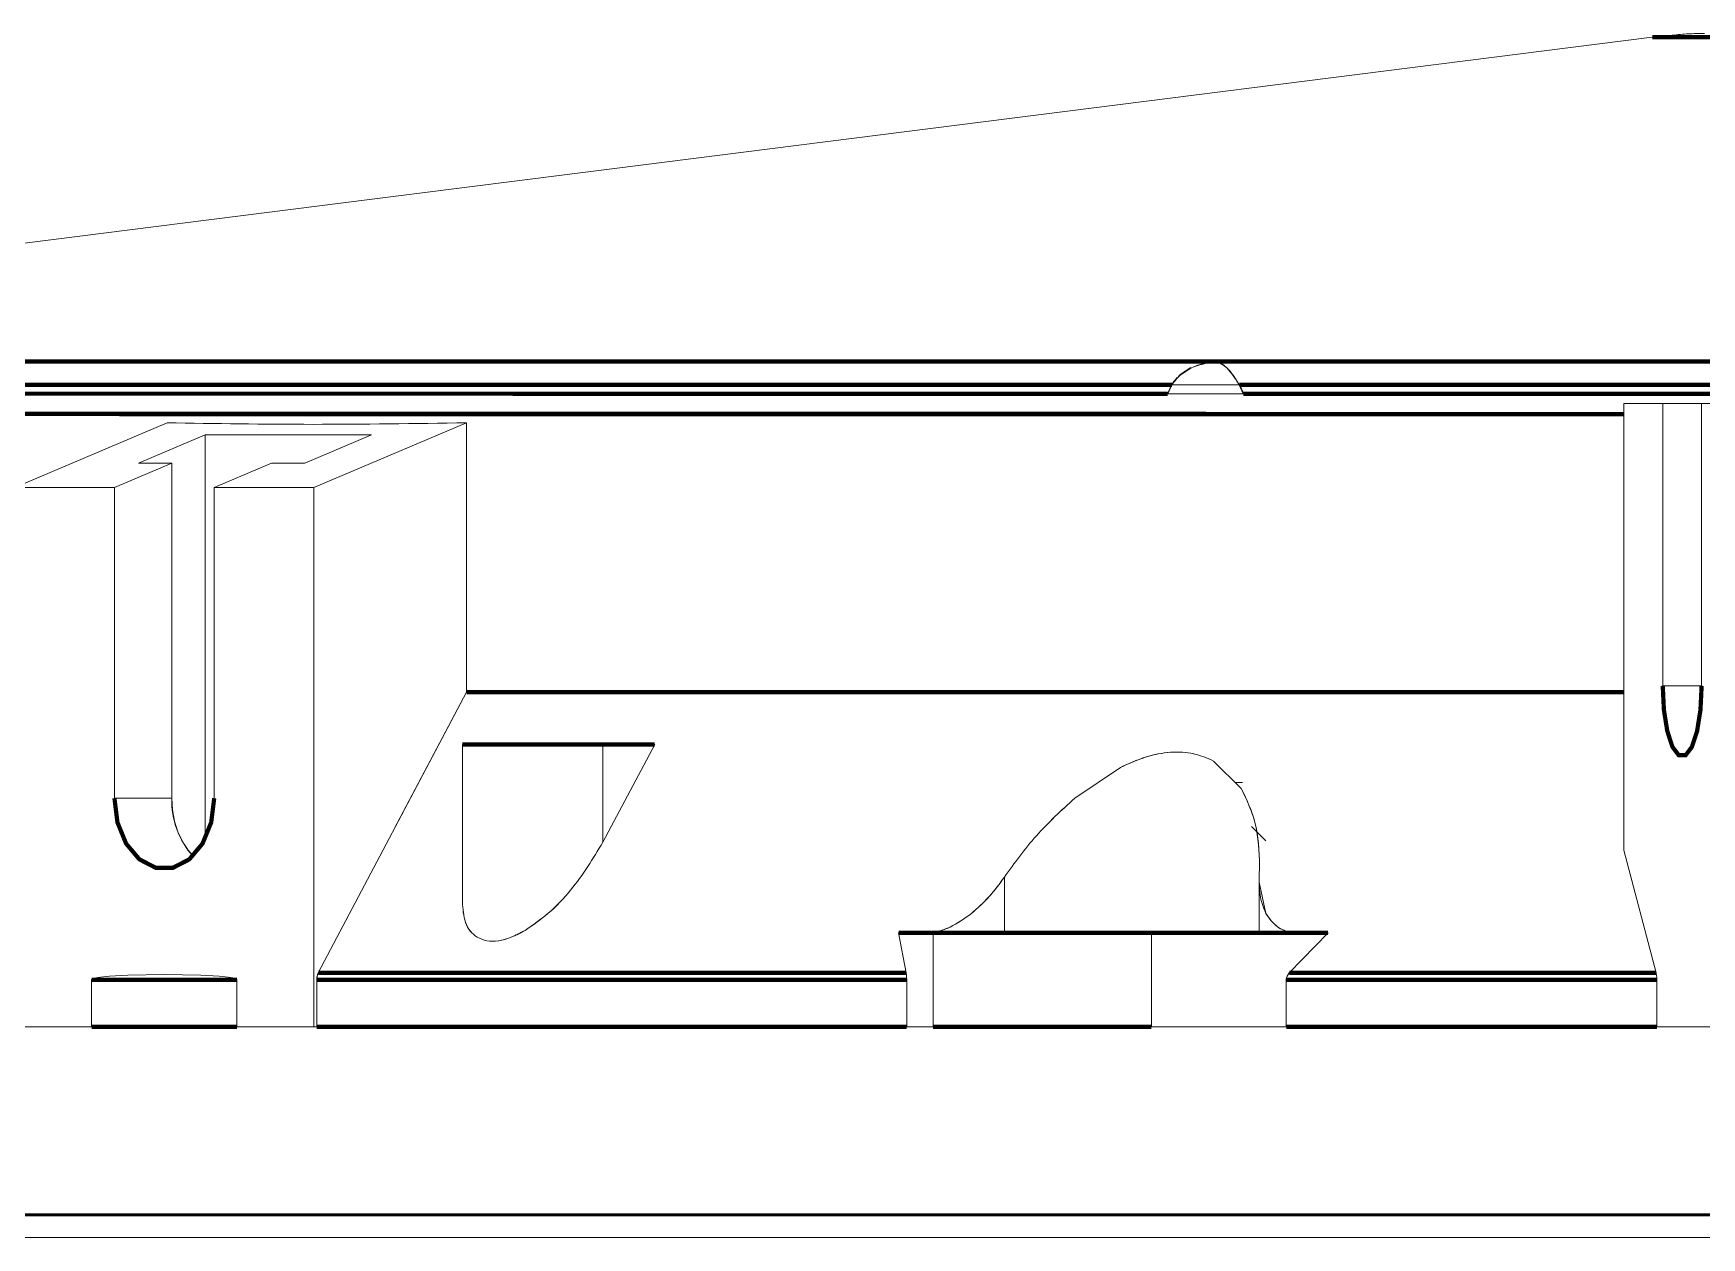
# Model space of a CAD drawing. Header units: millimetres. Extents: x -16985 to -606, y 2122 to 9380.
# Drawn here: x -12973.5 to -12902.5, y 7658.1 to 7709.3 of the extents above; entities that cross this region are included whole.
import ezdxf

# ---------------------------------------------------------------- set-up
doc = ezdxf.new("R2010")
doc.units = ezdxf.units.MM
doc.linetypes.add('K5LT_THIN', pattern=[0])

msp = doc.modelspace()

# ---------------------------------------------------------------- linework, layer by layer
at = {"color": 7, "linetype": 'K5LT_THIN', "lineweight": 18}
for p, q in [((-12904.625, 7709.124), (-13013.5, 7695.349)), ((-12923.371, 7695.333), (-12923.187, 7695.364)), ((-12925.016, 7694.42), (-12924.823, 7694.652)), ((-12924.897, 7694.559), (-12924.702, 7694.752)), ((-12924.748, 7694.743), (-12924.25, 7695.078)), ((-12924.278, 7695.059), (-12924.703, 7694.782)), ((-12924.702, 7694.752), (-12924.242, 7695.052)), ((-12924.242, 7695.052), (-12923.988, 7695.161)), ((-12923.988, 7695.161), (-12923.727, 7695.243)), ((-12923.727, 7695.243), (-12923.46, 7695.3)), ((-12922.832, 7695.161), (-12922.708, 7695.051)), ((-12922.708, 7695.051), (-12922.453, 7694.751)), ((-12922.453, 7694.751), (-12922.322, 7694.559)), ((-12925.232, 7693.956), (-12925.056, 7694.341)), ((-12925.232, 7693.956), (-12925.056, 7694.341)), ((-12925.07, 7694.341), (-12925.232, 7693.987)), ((-12925.07, 7694.341), (-12925.232, 7693.987)), ((-12925.226, 7693.993), (-12925.232, 7693.987)), ((-12925.232, 7693.987), (-12925.226, 7693.993)), ((-12925.232, 7693.987), (-12925.207, 7693.987)), ((-12922.017, 7693.956), (-12925.232, 7693.956)), ((-12922.017, 7693.956), (-12925.232, 7693.956)), ((-12925.053, 7694.341), (-12925.226, 7693.962)), ((-12925.067, 7694.341), (-12925.226, 7693.993)), ((-12925.226, 7693.993), (-12925.067, 7694.341)), ((-12925.226, 7693.962), (-12925.053, 7694.341)), ((-12924.891, 7694.564), (-12925.056, 7694.371)), ((-12925.056, 7694.341), (-12922.193, 7694.341)), ((-12925.053, 7694.371), (-12924.874, 7694.581)), ((-12925.053, 7694.341), (-12924.897, 7694.559)), ((-12922.322, 7694.559), (-12922.188, 7694.341)), ((-12922.017, 7693.987), (-12922.193, 7694.372)), ((-12922.017, 7693.987), (-12922.193, 7694.372)), ((-12922.193, 7694.341), (-12922.017, 7693.956)), ((-12922.193, 7694.341), (-12922.017, 7693.956)), ((-12922.014, 7693.962), (-12922.188, 7694.341)), ((-12922.188, 7694.341), (-12922.014, 7693.962)), ((-12922.014, 7693.993), (-12922.179, 7694.35)), ((-12922.174, 7694.341), (-12922.014, 7693.993)), ((-12922.033, 7693.987), (-12922.017, 7693.987)), ((-12922.033, 7693.987), (-12922.017, 7693.987)), ((-12922.014, 7693.993), (-12922.017, 7693.987)), ((-12922.017, 7693.987), (-12922.014, 7693.993)), ((-12922.014, 7693.962), (-12922.017, 7693.956)), ((-12905.835, 7693.551), (-12897.829, 7693.551)), ((-12905.835, 7674.562), (-12905.835, 7693.551)), ((-12904.181, 7693.55), (-12905.835, 7693.551)), ((-12905.835, 7693.551), (-12905.835, 7674.562)), ((-12904.181, 7693.55), (-12905.835, 7693.551)), ((-12900.865, 7693.551), (-12904.181, 7693.55)), ((-12900.865, 7693.551), (-12904.181, 7693.55)), ((-12904.181, 7693.55), (-12904.181, 7681.55)), ((-12902.528, 7681.55), (-12902.528, 7693.55)), ((-12902.528, 7693.55), (-12899.211, 7693.55)), ((-12967.774, 7692.73), (-12974.26, 7689.978)), ((-12955.046, 7692.729), (-12961.533, 7689.976)), ((-12955.046, 7692.729), (-12955.047, 7681.282)), ((-12955.047, 7681.282), (-12955.046, 7692.729)), ((-12966.164, 7692.213), (-12968.993, 7691.013)), ((-12959.093, 7692.212), (-12966.164, 7692.213)), ((-12966.164, 7692.213), (-12966.164, 7675.049)), ((-12961.921, 7691.012), (-12959.093, 7692.212)), ((-12967.578, 7691.012), (-12970.018, 7689.977)), ((-12968.993, 7691.013), (-12967.578, 7691.012)), ((-12967.578, 7676.77), (-12967.578, 7691.012)), ((-12965.775, 7689.977), (-12963.336, 7691.012)), ((-12963.336, 7691.012), (-12961.921, 7691.012)), ((-12970.018, 7689.977), (-12974.26, 7689.978)), ((-12970.018, 7689.977), (-12970.018, 7676.77)), ((-12961.533, 7689.976), (-12965.775, 7689.977)), ((-12965.775, 7676.769), (-12965.775, 7689.977)), ((-12961.533, 7689.976), (-12961.533, 7667.054)), ((-12961.533, 7689.976), (-12961.533, 7667.054)), ((-12955.047, 7681.282), (-12961.348, 7669.353)), ((-12958.119, 7675.465), (-12955.047, 7681.282)), ((-12904.181, 7681.55), (-12902.528, 7681.55)), ((-12904.166, 7680.965), (-12904.181, 7681.55)), ((-12902.528, 7681.55), (-12902.543, 7680.965)), ((-12904.118, 7680.402), (-12904.166, 7680.965)), ((-12902.543, 7680.965), (-12902.591, 7680.402)), ((-12904.042, 7679.884), (-12904.118, 7680.402)), ((-12903.939, 7679.429), (-12904.042, 7679.884)), ((-12902.667, 7679.883), (-12902.77, 7679.429)), ((-12902.591, 7680.402), (-12902.667, 7679.883)), ((-12955.223, 7672.367), (-12955.223, 7679.054)), ((-12955.072, 7679.054), (-12955.223, 7679.054)), ((-12955.223, 7679.054), (-12955.156, 7679.054)), ((-12955.156, 7679.054), (-12954.957, 7679.054)), ((-12954.633, 7679.054), (-12955.072, 7679.054)), ((-12954.957, 7679.054), (-12954.633, 7679.054)), ((-12953.944, 7679.054), (-12954.633, 7679.054)), ((-12954.633, 7679.054), (-12954.198, 7679.054)), ((-12952.466, 7679.054), (-12954.198, 7679.054)), ((-12953.063, 7679.054), (-12953.944, 7679.054)), ((-12953.223, 7679.054), (-12953.109, 7679.054)), ((-12953.109, 7679.054), (-12953.223, 7679.054)), ((-12953.109, 7679.054), (-12952.784, 7679.054)), ((-12952.784, 7679.054), (-12953.109, 7679.054)), ((-12952.066, 7679.054), (-12953.063, 7679.054)), ((-12952.784, 7679.054), (-12952.297, 7679.054)), ((-12952.297, 7679.054), (-12952.784, 7679.054)), ((-12952.466, 7679.054), (-12947.042, 7679.054)), ((-12952.297, 7679.054), (-12951.723, 7679.054)), ((-12951.723, 7679.054), (-12952.297, 7679.054)), ((-12951.04, 7679.054), (-12952.066, 7679.054)), ((-12951.723, 7679.054), (-12951.149, 7679.054)), ((-12951.149, 7679.054), (-12951.723, 7679.054)), ((-12951.149, 7679.054), (-12950.663, 7679.054)), ((-12950.663, 7679.054), (-12951.149, 7679.054)), ((-12950.073, 7679.054), (-12951.04, 7679.054)), ((-12950.663, 7679.054), (-12950.338, 7679.054)), ((-12950.338, 7679.054), (-12950.663, 7679.054)), ((-12950.338, 7679.054), (-12950.223, 7679.054)), ((-12950.223, 7679.054), (-12950.338, 7679.054)), ((-12949.248, 7679.054), (-12950.073, 7679.054)), ((-12947.042, 7679.054), (-12949.248, 7674.9)), ((-12949.248, 7679.054), (-12947.042, 7679.054)), ((-12949.248, 7674.9), (-12949.248, 7679.054)), ((-12903.814, 7679.056), (-12903.939, 7679.429)), ((-12903.671, 7678.779), (-12903.814, 7679.056)), ((-12902.895, 7679.056), (-12903.038, 7678.778)), ((-12902.77, 7679.429), (-12902.895, 7679.056)), ((-12923.281, 7678.351), (-12922.102, 7677.19)), ((-12923.281, 7678.351), (-12922.102, 7677.19)), ((-12903.516, 7678.608), (-12903.671, 7678.779)), ((-12903.355, 7678.55), (-12903.516, 7678.608)), ((-12903.038, 7678.778), (-12903.07, 7678.744)), ((-12929.185, 7676.774), (-12927.244, 7678.079)), ((-12929.185, 7676.774), (-12927.244, 7678.079)), ((-12922.053, 7677.434), (-12922.35, 7677.434)), ((-12970.018, 7676.77), (-12969.977, 7676.185)), ((-12970.018, 7676.77), (-12967.578, 7676.77)), ((-12969.977, 7676.185), (-12969.856, 7675.622)), ((-12967.549, 7676.276), (-12967.578, 7676.77)), ((-12967.463, 7675.795), (-12967.549, 7676.276)), ((-12965.937, 7675.621), (-12965.816, 7676.184)), ((-12965.816, 7676.184), (-12965.775, 7676.769)), ((-12969.856, 7675.622), (-12969.66, 7675.103)), ((-12967.322, 7675.341), (-12967.463, 7675.795)), ((-12966.133, 7675.103), (-12965.937, 7675.621)), ((-12921.674, 7675.574), (-12921.052, 7674.963)), ((-12969.66, 7675.103), (-12969.397, 7674.648)), ((-12967.13, 7674.925), (-12967.322, 7675.341)), ((-12966.892, 7674.561), (-12967.13, 7674.925)), ((-12966.397, 7674.648), (-12966.133, 7675.103)), ((-12969.397, 7674.648), (-12969.075, 7674.275)), ((-12969.075, 7674.275), (-12968.708, 7673.998)), ((-12967.085, 7673.998), (-12966.718, 7674.275)), ((-12966.706, 7674.356), (-12966.892, 7674.561)), ((-12966.718, 7674.275), (-12966.397, 7674.648)), ((-12904.466, 7669.35), (-12905.835, 7674.562)), ((-12905.835, 7674.562), (-12904.466, 7669.35)), ((-12968.708, 7673.998), (-12968.31, 7673.827)), ((-12968.31, 7673.827), (-12967.897, 7673.77)), ((-12967.897, 7673.77), (-12967.483, 7673.827)), ((-12967.483, 7673.827), (-12967.085, 7673.998)), ((-12932.174, 7671.052), (-12932.174, 7673.418)), ((-12921.342, 7673.205), (-12921.337, 7673.417)), ((-12921.325, 7673.91), (-12921.337, 7673.417)), ((-12921.325, 7673.91), (-12921.337, 7673.417)), ((-12921.337, 7673.417), (-12921.337, 7673.181)), ((-12921.342, 7673.205), (-12921.342, 7671.052)), ((-12921.056, 7671.872), (-12921.342, 7673.205)), ((-12936.354, 7669.351), (-12936.674, 7671.052)), ((-12936.674, 7671.052), (-12935.207, 7671.052)), ((-12936.674, 7671.052), (-12935.447, 7671.052)), ((-12936.354, 7669.351), (-12936.674, 7671.052)), ((-12935.447, 7671.052), (-12934.989, 7671.052)), ((-12935.207, 7671.052), (-12935.207, 7667.052)), ((-12934.771, 7671.052), (-12935.207, 7671.052)), ((-12934.031, 7671.051), (-12934.771, 7671.052)), ((-12934.663, 7671.052), (-12934.239, 7671.052)), ((-12934.239, 7671.052), (-12933.378, 7671.052)), ((-12933.023, 7671.051), (-12934.031, 7671.051)), ((-12933.378, 7671.052), (-12932.955, 7671.052)), ((-12931.794, 7671.051), (-12933.023, 7671.051)), ((-12932.955, 7671.052), (-12932.174, 7671.052)), ((-12932.174, 7671.052), (-12931.355, 7671.052)), ((-12931.825, 7671.052), (-12931.758, 7671.052)), ((-12931.758, 7671.052), (-12931.825, 7671.052)), ((-12930.403, 7671.051), (-12931.794, 7671.051)), ((-12931.758, 7671.052), (-12931.559, 7671.052)), ((-12931.559, 7671.052), (-12931.758, 7671.052)), ((-12931.559, 7671.052), (-12931.235, 7671.052)), ((-12931.235, 7671.052), (-12931.559, 7671.052)), ((-12931.355, 7671.052), (-12930.481, 7671.052)), ((-12931.235, 7671.052), (-12930.8, 7671.052)), ((-12930.8, 7671.052), (-12931.235, 7671.052)), ((-12930.8, 7671.052), (-12930.269, 7671.052)), ((-12930.269, 7671.052), (-12930.8, 7671.052)), ((-12930.481, 7671.052), (-12929.568, 7671.052)), ((-12928.914, 7671.051), (-12930.403, 7671.051)), ((-12930.269, 7671.052), (-12929.664, 7671.052)), ((-12929.664, 7671.052), (-12930.269, 7671.052)), ((-12929.664, 7671.052), (-12929.008, 7671.051)), ((-12929.008, 7671.052), (-12929.664, 7671.052)), ((-12929.568, 7671.052), (-12928.633, 7671.052)), ((-12928.325, 7671.052), (-12929.008, 7671.052)), ((-12929.008, 7671.051), (-12928.325, 7671.051)), ((-12927.397, 7671.051), (-12928.914, 7671.051)), ((-12928.633, 7671.052), (-12927.692, 7671.052)), ((-12927.642, 7671.052), (-12928.325, 7671.052)), ((-12928.325, 7671.051), (-12927.642, 7671.051)), ((-12927.692, 7671.052), (-12926.762, 7671.052)), ((-12926.986, 7671.052), (-12927.642, 7671.052)), ((-12927.642, 7671.051), (-12926.986, 7671.051)), ((-12925.924, 7671.051), (-12927.397, 7671.051)), ((-12926.986, 7671.051), (-12926.38, 7671.052)), ((-12926.38, 7671.052), (-12926.986, 7671.052)), ((-12926.762, 7671.052), (-12925.861, 7671.052)), ((-12926.38, 7671.052), (-12925.85, 7671.052)), ((-12925.85, 7671.052), (-12926.38, 7671.052)), ((-12925.924, 7667.051), (-12925.924, 7671.051)), ((-12925.924, 7671.051), (-12918.414, 7671.051)), ((-12925.861, 7671.052), (-12925.004, 7671.052)), ((-12925.85, 7671.052), (-12925.415, 7671.052)), ((-12925.415, 7671.052), (-12925.85, 7671.052)), ((-12925.415, 7671.052), (-12925.091, 7671.052)), ((-12925.091, 7671.052), (-12925.415, 7671.052)), ((-12924.892, 7671.052), (-12925.091, 7671.052)), ((-12925.091, 7671.052), (-12924.892, 7671.052)), ((-12925.004, 7671.052), (-12924.208, 7671.052)), ((-12924.825, 7671.052), (-12924.892, 7671.052)), ((-12924.892, 7671.052), (-12924.825, 7671.052)), ((-12924.208, 7671.052), (-12923.485, 7671.052)), ((-12923.485, 7671.052), (-12922.851, 7671.052)), ((-12922.851, 7671.052), (-12922.315, 7671.052)), ((-12922.315, 7671.052), (-12921.888, 7671.052)), ((-12921.888, 7671.052), (-12921.577, 7671.052)), ((-12921.577, 7671.052), (-12921.388, 7671.052)), ((-12921.388, 7671.052), (-12921.342, 7671.052)), ((-12921.337, 7671.052), (-12921.263, 7671.052)), ((-12921.263, 7671.052), (-12921.135, 7671.052)), ((-12921.135, 7671.052), (-12920.708, 7671.052)), ((-12920.708, 7671.052), (-12920.417, 7671.052)), ((-12920.417, 7671.052), (-12919.716, 7671.051)), ((-12918.414, 7671.051), (-12920.064, 7669.35)), ((-12918.414, 7671.051), (-12920.064, 7669.35)), ((-12919.716, 7671.051), (-12918.414, 7671.051)), ((-12970.612, 7669.161), (-12970.805, 7669.131)), ((-12970.612, 7669.161), (-12970.805, 7669.131)), ((-12970.225, 7669.201), (-12970.612, 7669.161)), ((-12970.225, 7669.201), (-12970.612, 7669.161)), ((-12969.449, 7669.245), (-12970.225, 7669.201)), ((-12969.449, 7669.245), (-12970.225, 7669.201)), ((-12967.897, 7669.273), (-12969.449, 7669.245)), ((-12967.897, 7669.273), (-12969.449, 7669.245)), ((-12966.344, 7669.245), (-12967.897, 7669.273)), ((-12966.344, 7669.245), (-12967.897, 7669.273)), ((-12965.569, 7669.2), (-12966.344, 7669.245)), ((-12965.569, 7669.2), (-12966.344, 7669.245)), ((-12965.182, 7669.161), (-12965.569, 7669.2)), ((-12965.182, 7669.161), (-12965.569, 7669.2)), ((-12964.989, 7669.13), (-12965.182, 7669.161)), ((-12964.989, 7669.13), (-12965.182, 7669.161)), ((-12961.418, 7669.054), (-12961.4, 7669.212)), ((-12961.4, 7669.212), (-12961.348, 7669.353)), ((-12961.348, 7669.353), (-12961.348, 7669.354)), ((-12936.336, 7669.215), (-12936.354, 7669.351)), ((-12936.336, 7669.215), (-12936.354, 7669.351)), ((-12920.064, 7669.35), (-12920.157, 7669.214)), ((-12920.064, 7669.35), (-12920.157, 7669.214)), ((-12904.44, 7669.212), (-12904.466, 7669.35)), ((-12904.466, 7669.35), (-12904.44, 7669.212)), ((-12970.987, 7669.055), (-12970.987, 7667.055)), ((-12964.807, 7667.055), (-12964.807, 7669.055)), ((-12961.418, 7669.054), (-12961.418, 7667.054)), ((-12936.33, 7667.052), (-12936.33, 7669.052)), ((-12920.192, 7669.051), (-12920.192, 7667.051)), ((-12904.431, 7667.051), (-12904.431, 7669.051)), ((-12970.987, 7667.055), (-12974.261, 7667.056)), ((-12970.987, 7667.055), (-12974.261, 7667.056)), ((-12964.807, 7667.055), (-12970.987, 7667.055)), ((-12968.119, 7667.055), (-12964.807, 7667.055)), ((-12961.533, 7667.054), (-12964.807, 7667.055)), ((-12961.533, 7667.054), (-12964.807, 7667.055)), ((-12961.418, 7667.054), (-12961.533, 7667.054)), ((-12961.533, 7667.054), (-12961.418, 7667.054)), ((-12949.274, 7667.053), (-12961.418, 7667.054)), ((-12959.247, 7667.054), (-12946.521, 7667.053)), ((-12936.33, 7667.052), (-12949.274, 7667.053)), ((-12946.521, 7667.053), (-12936.33, 7667.053)), ((-12936.33, 7667.054), (-12942.729, 7667.054)), ((-12935.207, 7667.052), (-12936.33, 7667.052)), ((-12935.207, 7667.052), (-12936.33, 7667.052)), ((-12934.771, 7667.052), (-12935.207, 7667.052)), ((-12934.031, 7667.051), (-12934.771, 7667.052)), ((-12933.023, 7667.051), (-12934.031, 7667.051)), ((-12931.795, 7667.051), (-12933.023, 7667.051)), ((-12930.403, 7667.051), (-12931.795, 7667.051)), ((-12931.559, 7667.052), (-12930.8, 7667.052)), ((-12930.8, 7667.052), (-12929.664, 7667.052)), ((-12928.914, 7667.051), (-12930.403, 7667.051)), ((-12929.664, 7667.052), (-12928.325, 7667.051)), ((-12927.397, 7667.051), (-12928.914, 7667.051)), ((-12928.325, 7667.051), (-12926.986, 7667.051)), ((-12925.924, 7667.051), (-12927.397, 7667.051)), ((-12926.986, 7667.051), (-12925.85, 7667.052)), ((-12920.192, 7667.051), (-12925.924, 7667.051)), ((-12920.192, 7667.051), (-12925.924, 7667.051)), ((-12904.431, 7667.051), (-12920.192, 7667.051)), ((-12919.325, 7667.052), (-12905.31, 7667.051)), ((-12905.343, 7667.051), (-12904.431, 7667.051)), ((-12900.874, 7667.049), (-12904.431, 7667.051)), ((-12904.431, 7667.051), (-12900.874, 7667.049)), ((-13128.875, 7659.112), (-12096.875, 7659.107)), ((-12096.875, 7659.09), (-13128.875, 7659.095)), ((-12096.875, 7659.038), (-13128.875, 7659.043)), ((-13128.875, 7659.026), (-12096.875, 7659.02)), ((-13126.875, 7659.066), (-12098.875, 7659.066)), ((-12952.875, 7659.111), (-12972.875, 7659.111)), ((-12972.875, 7659.111), (-12972.875, 7659.109)), ((-12972.875, 7659.109), (-12952.875, 7659.109)), ((-12952.875, 7659.109), (-12972.875, 7659.109)), ((-12972.875, 7659.109), (-12972.875, 7659.107)), ((-12972.875, 7659.107), (-12952.875, 7659.107)), ((-12952.875, 7659.106), (-12972.875, 7659.106)), ((-12972.875, 7659.106), (-12972.875, 7659.104)), ((-12972.875, 7659.104), (-12952.875, 7659.104)), ((-12952.875, 7659.101), (-12972.875, 7659.101)), ((-12972.875, 7659.101), (-12972.875, 7659.099)), ((-12972.875, 7659.099), (-12952.875, 7659.099)), ((-12952.875, 7659.099), (-12972.875, 7659.099)), ((-12972.875, 7659.099), (-12972.875, 7659.097)), ((-12972.875, 7659.097), (-12952.875, 7659.097)), ((-12952.875, 7659.096), (-12972.875, 7659.096)), ((-12972.875, 7659.096), (-12972.875, 7659.095)), ((-12972.875, 7659.095), (-12952.875, 7659.094)), ((-12972.875, 7659.04), (-12972.875, 7659.042)), ((-12972.875, 7659.042), (-12952.875, 7659.042)), ((-12952.875, 7659.04), (-12972.875, 7659.04)), ((-12972.875, 7659.037), (-12972.875, 7659.039)), ((-12972.875, 7659.039), (-12952.875, 7659.039)), ((-12972.875, 7659.035), (-12972.875, 7659.037)), ((-12972.875, 7659.037), (-12952.875, 7659.037)), ((-12952.875, 7659.037), (-12972.875, 7659.037)), ((-12952.875, 7659.035), (-12972.875, 7659.035)), ((-12972.875, 7659.03), (-12972.875, 7659.032)), ((-12972.875, 7659.032), (-12952.875, 7659.032)), ((-12972.875, 7659.028), (-12972.875, 7659.03)), ((-12972.875, 7659.03), (-12952.875, 7659.029)), ((-12952.875, 7659.03), (-12972.875, 7659.03)), ((-12952.875, 7659.028), (-12972.875, 7659.028)), ((-12972.875, 7659.025), (-12972.875, 7659.027)), ((-12972.875, 7659.027), (-12952.875, 7659.027)), ((-12952.875, 7659.025), (-12972.875, 7659.025)), ((-12952.875, 7659.109), (-12952.875, 7659.111)), ((-12952.875, 7659.107), (-12952.875, 7659.109)), ((-12952.875, 7659.104), (-12952.875, 7659.106)), ((-12952.875, 7659.099), (-12952.875, 7659.101)), ((-12952.875, 7659.097), (-12952.875, 7659.099)), ((-12952.875, 7659.094), (-12952.875, 7659.096)), ((-12952.875, 7659.042), (-12952.875, 7659.04)), ((-12952.875, 7659.039), (-12952.875, 7659.037)), ((-12952.875, 7659.037), (-12952.875, 7659.035)), ((-12952.875, 7659.032), (-12952.875, 7659.03)), ((-12952.875, 7659.029), (-12952.875, 7659.028)), ((-12952.875, 7659.027), (-12952.875, 7659.025)), ((-12927.875, 7659.111), (-12947.875, 7659.111)), ((-12947.875, 7659.111), (-12947.875, 7659.109)), ((-12947.875, 7659.109), (-12927.875, 7659.109)), ((-12927.875, 7659.109), (-12947.875, 7659.109)), ((-12947.875, 7659.109), (-12947.875, 7659.107)), ((-12947.875, 7659.107), (-12927.875, 7659.107)), ((-12927.875, 7659.106), (-12947.875, 7659.106)), ((-12947.875, 7659.106), (-12947.875, 7659.104)), ((-12947.875, 7659.104), (-12927.875, 7659.104)), ((-12927.875, 7659.101), (-12947.875, 7659.101)), ((-12947.875, 7659.101), (-12947.875, 7659.099)), ((-12947.875, 7659.099), (-12927.875, 7659.099)), ((-12927.875, 7659.099), (-12947.875, 7659.099)), ((-12947.875, 7659.099), (-12947.875, 7659.097)), ((-12947.875, 7659.097), (-12927.875, 7659.097)), ((-12927.875, 7659.096), (-12947.875, 7659.096)), ((-12947.875, 7659.096), (-12947.875, 7659.094)), ((-12947.875, 7659.094), (-12927.875, 7659.094)), ((-12947.875, 7659.04), (-12947.875, 7659.042)), ((-12947.875, 7659.042), (-12927.875, 7659.042)), ((-12927.875, 7659.04), (-12947.875, 7659.04)), ((-12947.875, 7659.037), (-12947.875, 7659.039)), ((-12947.875, 7659.039), (-12927.875, 7659.039)), ((-12947.875, 7659.035), (-12947.875, 7659.037)), ((-12947.875, 7659.037), (-12927.875, 7659.037)), ((-12927.875, 7659.037), (-12947.875, 7659.037)), ((-12927.875, 7659.035), (-12947.875, 7659.035)), ((-12947.875, 7659.03), (-12947.875, 7659.032)), ((-12947.875, 7659.032), (-12927.875, 7659.032)), ((-12927.875, 7659.03), (-12947.875, 7659.03)), ((-12947.875, 7659.027), (-12947.875, 7659.029)), ((-12947.875, 7659.029), (-12927.875, 7659.029)), ((-12947.875, 7659.025), (-12947.875, 7659.027)), ((-12947.875, 7659.027), (-12927.875, 7659.027)), ((-12927.875, 7659.027), (-12947.875, 7659.027)), ((-12927.875, 7659.025), (-12947.875, 7659.025)), ((-12927.875, 7659.109), (-12927.875, 7659.111)), ((-12927.875, 7659.107), (-12927.875, 7659.109)), ((-12927.875, 7659.104), (-12927.875, 7659.106)), ((-12927.875, 7659.099), (-12927.875, 7659.101)), ((-12927.875, 7659.097), (-12927.875, 7659.099)), ((-12927.875, 7659.094), (-12927.875, 7659.096)), ((-12927.875, 7659.042), (-12927.875, 7659.04)), ((-12927.875, 7659.039), (-12927.875, 7659.037)), ((-12927.875, 7659.037), (-12927.875, 7659.035)), ((-12927.875, 7659.032), (-12927.875, 7659.03)), ((-12927.875, 7659.029), (-12927.875, 7659.027)), ((-12927.875, 7659.027), (-12927.875, 7659.025)), ((-12902.875, 7659.111), (-12922.875, 7659.111)), ((-12922.875, 7659.111), (-12922.875, 7659.109)), ((-12922.875, 7659.109), (-12902.875, 7659.109)), ((-12902.875, 7659.108), (-12922.875, 7659.109)), ((-12922.875, 7659.109), (-12922.875, 7659.107)), ((-12922.875, 7659.107), (-12902.875, 7659.106)), ((-12902.875, 7659.106), (-12922.875, 7659.106)), ((-12922.875, 7659.106), (-12922.875, 7659.104)), ((-12922.875, 7659.104), (-12902.875, 7659.104)), ((-12902.875, 7659.101), (-12922.875, 7659.101)), ((-12922.875, 7659.101), (-12922.875, 7659.099)), ((-12922.875, 7659.099), (-12902.875, 7659.099)), ((-12902.875, 7659.099), (-12922.875, 7659.099)), ((-12922.875, 7659.099), (-12922.875, 7659.097)), ((-12922.875, 7659.097), (-12902.875, 7659.097)), ((-12902.875, 7659.096), (-12922.875, 7659.096)), ((-12922.875, 7659.096), (-12922.875, 7659.094)), ((-12922.875, 7659.094), (-12902.875, 7659.094)), ((-12922.875, 7659.04), (-12922.875, 7659.042)), ((-12922.875, 7659.042), (-12902.875, 7659.042)), ((-12902.875, 7659.04), (-12922.875, 7659.04)), ((-12922.875, 7659.037), (-12922.875, 7659.039)), ((-12922.875, 7659.039), (-12902.875, 7659.039)), ((-12922.875, 7659.035), (-12922.875, 7659.037)), ((-12922.875, 7659.037), (-12902.875, 7659.037)), ((-12902.875, 7659.037), (-12922.875, 7659.037)), ((-12902.875, 7659.035), (-12922.875, 7659.035)), ((-12922.875, 7659.03), (-12922.875, 7659.032)), ((-12922.875, 7659.032), (-12902.875, 7659.032)), ((-12902.875, 7659.03), (-12922.875, 7659.03)), ((-12922.875, 7659.027), (-12922.875, 7659.029)), ((-12922.875, 7659.029), (-12902.875, 7659.029)), ((-12922.875, 7659.025), (-12922.875, 7659.027)), ((-12922.875, 7659.027), (-12902.875, 7659.027)), ((-12902.875, 7659.027), (-12922.875, 7659.027)), ((-12902.875, 7659.025), (-12922.875, 7659.025)), ((-12902.875, 7659.109), (-12902.875, 7659.111)), ((-12902.875, 7659.106), (-12902.875, 7659.108)), ((-12902.875, 7659.104), (-12902.875, 7659.106)), ((-12902.875, 7659.099), (-12902.875, 7659.101)), ((-12902.875, 7659.097), (-12902.875, 7659.099)), ((-12902.875, 7659.094), (-12902.875, 7659.096)), ((-12902.875, 7659.042), (-12902.875, 7659.04)), ((-12902.875, 7659.039), (-12902.875, 7659.037)), ((-12902.875, 7659.037), (-12902.875, 7659.035)), ((-12902.875, 7659.032), (-12902.875, 7659.03)), ((-12902.875, 7659.029), (-12902.875, 7659.027)), ((-12902.875, 7659.027), (-12902.875, 7659.025)), ((-13147.325, 7658.094), (-11582.439, 7658.094))]:
    msp.add_line(p, q, dxfattribs=at)
at = {"color": 7, "linetype": 'K5LT_THIN', "const_width": 0.18}
for points in [[(-12832.874, 7709.117), (-12837.993, 7709.117), (-12843.086, 7709.117), (-12848.126, 7709.117), (-12853.089, 7709.117), (-12857.949, 7709.117), (-12862.681, 7709.118), (-12867.261, 7709.118), (-12871.666, 7709.118), (-12875.873, 7709.119), (-12879.861, 7709.119), (-12883.61, 7709.119), (-12887.1, 7709.12), (-12890.313, 7709.12), (-12893.235, 7709.12), (-12895.848, 7709.121), (-12898.141, 7709.121), (-12900.101, 7709.122), (-12901.718, 7709.122), (-12902.985, 7709.123), (-12903.894, 7709.123), (-12904.442, 7709.124), (-12904.625, 7709.124)], [(-12904.625, 7709.124), (-12904.442, 7709.124), (-12903.894, 7709.123), (-12902.985, 7709.123), (-12901.718, 7709.122), (-12900.101, 7709.122), (-12898.141, 7709.121), (-12895.848, 7709.121), (-12893.235, 7709.12), (-12890.313, 7709.12), (-12887.1, 7709.12), (-12883.61, 7709.119), (-12879.861, 7709.119), (-12875.873, 7709.119), (-12871.666, 7709.118), (-12867.261, 7709.118), (-12862.681, 7709.118), (-12857.949, 7709.117), (-12853.089, 7709.117), (-12848.126, 7709.117), (-12843.086, 7709.117), (-12837.993, 7709.117), (-12832.874, 7709.117)], [(-12923.187, 7695.333), (-12930.528, 7695.333), (-12937.648, 7695.334), (-12944.53, 7695.335), (-12951.159, 7695.335), (-12957.52, 7695.336), (-12963.599, 7695.336), (-12969.382, 7695.337), (-12974.856, 7695.338), (-12980.008, 7695.338), (-12984.826, 7695.339), (-12989.301, 7695.34)], [(-12977.581, 7695.338), (-12972.658, 7695.337), (-12967.461, 7695.337), (-12962.001, 7695.336), (-12956.288, 7695.336), (-12950.333, 7695.335), (-12944.149, 7695.334), (-12937.746, 7695.334), (-12931.138, 7695.334), (-12924.338, 7695.333), (-12917.359, 7695.333), (-12910.215, 7695.332), (-12902.919, 7695.332), (-12895.486, 7695.332), (-12887.93, 7695.331), (-12880.267, 7695.331), (-12872.511, 7695.331), (-12864.677, 7695.331), (-12856.781, 7695.33), (-12848.838, 7695.33), (-12840.864, 7695.33), (-12832.874, 7695.33)], [(-12832.874, 7695.33), (-12841.469, 7695.33), (-12850.044, 7695.33), (-12858.58, 7695.33), (-12867.058, 7695.331), (-12875.459, 7695.331), (-12883.763, 7695.331), (-12891.951, 7695.331), (-12900.006, 7695.332), (-12907.909, 7695.332), (-12915.642, 7695.333), (-12923.187, 7695.333)], [(-12925.053, 7694.341), (-12932.136, 7694.341), (-12939.01, 7694.342), (-12945.66, 7694.342), (-12952.072, 7694.343), (-12958.233, 7694.344), (-12964.128, 7694.344), (-12969.747, 7694.345), (-12975.077, 7694.345), (-12980.107, 7694.346), (-12984.826, 7694.347), (-12989.225, 7694.348)], [(-12989.225, 7694.348), (-12984.826, 7694.347), (-12980.107, 7694.346), (-12975.077, 7694.345), (-12969.747, 7694.345), (-12964.128, 7694.344), (-12958.233, 7694.344), (-12952.072, 7694.343), (-12945.66, 7694.342), (-12939.01, 7694.342), (-12932.136, 7694.341), (-12925.053, 7694.341)], [(-12925.226, 7693.962), (-12932.274, 7693.963), (-12939.114, 7693.963), (-12945.732, 7693.964), (-12952.114, 7693.964), (-12958.246, 7693.965), (-12964.116, 7693.965), (-12969.711, 7693.966), (-12975.02, 7693.967), (-12980.032, 7693.967), (-12984.736, 7693.968), (-12989.123, 7693.969)], [(-12989.123, 7693.969), (-12984.736, 7693.968), (-12980.032, 7693.967), (-12975.02, 7693.967), (-12969.711, 7693.966), (-12964.116, 7693.965), (-12958.246, 7693.965), (-12952.114, 7693.964), (-12945.732, 7693.964), (-12939.114, 7693.963), (-12932.274, 7693.963), (-12925.226, 7693.962)], [(-12922.188, 7694.341), (-12914.838, 7694.34), (-12907.314, 7694.34), (-12899.633, 7694.34), (-12891.811, 7694.339), (-12883.865, 7694.339), (-12875.811, 7694.339), (-12867.666, 7694.339), (-12859.448, 7694.338), (-12851.175, 7694.338), (-12842.862, 7694.338), (-12834.528, 7694.338)], [(-12834.528, 7694.338), (-12842.862, 7694.338), (-12851.175, 7694.338), (-12859.448, 7694.338), (-12867.666, 7694.339), (-12875.811, 7694.339), (-12883.865, 7694.339), (-12891.811, 7694.339), (-12899.633, 7694.34), (-12907.314, 7694.34), (-12914.838, 7694.34), (-12922.188, 7694.341)], [(-12834.729, 7693.959), (-12843.026, 7693.959), (-12851.302, 7693.959), (-12859.539, 7693.959), (-12867.72, 7693.96), (-12875.829, 7693.96), (-12883.847, 7693.96), (-12891.759, 7693.96), (-12899.548, 7693.961), (-12907.197, 7693.961), (-12914.691, 7693.961), (-12922.014, 7693.962)], [(-12922.014, 7693.962), (-12914.691, 7693.961), (-12907.197, 7693.961), (-12899.548, 7693.961), (-12891.759, 7693.96), (-12883.847, 7693.96), (-12875.829, 7693.96), (-12867.72, 7693.96), (-12859.539, 7693.959), (-12851.302, 7693.959), (-12843.026, 7693.959), (-12834.729, 7693.959)], [(-12923.601, 7693.114), (-12924.165, 7693.114), (-12930.928, 7693.113), (-12937.494, 7693.113), (-12943.849, 7693.113), (-12949.98, 7693.112), (-12955.876, 7693.112), (-12961.524, 7693.111), (-12966.913, 7693.111), (-12972.032, 7693.11), (-12976.87, 7693.109), (-12981.419, 7693.109), (-12985.669, 7693.108), (-12989.611, 7693.108), (-12993.237, 7693.107), (-12996.54, 7693.106), (-12999.514, 7693.105), (-13001.34, 7693.105)], [(-13001.34, 7693.105), (-12999.514, 7693.105), (-12996.54, 7693.106), (-12993.237, 7693.107), (-12989.611, 7693.108), (-12985.669, 7693.108), (-12981.419, 7693.109), (-12976.87, 7693.109), (-12972.032, 7693.11), (-12966.913, 7693.111), (-12961.524, 7693.111), (-12955.876, 7693.112), (-12949.98, 7693.112), (-12943.849, 7693.113), (-12937.494, 7693.113), (-12930.928, 7693.113), (-12924.165, 7693.114), (-12923.815, 7693.114)], [(-12905.835, 7693.095), (-12912.893, 7693.095), (-12920.105, 7693.096), (-12927.144, 7693.096), (-12933.995, 7693.097), (-12940.644, 7693.097), (-12947.079, 7693.098), (-12953.287, 7693.098), (-12959.255, 7693.099), (-12964.971, 7693.099), (-12970.425, 7693.1), (-12975.604, 7693.101)], [(-12975.604, 7693.101), (-12970.425, 7693.1), (-12964.971, 7693.099), (-12959.255, 7693.099), (-12953.287, 7693.098), (-12947.079, 7693.098), (-12940.644, 7693.097), (-12933.995, 7693.097), (-12927.144, 7693.096), (-12920.105, 7693.096), (-12912.893, 7693.095), (-12905.835, 7693.095)], [(-12955.047, 7681.282), (-12948.68, 7681.282), (-12942.066, 7681.281), (-12935.218, 7681.281), (-12928.151, 7681.28), (-12920.881, 7681.28), (-12913.422, 7681.279), (-12905.835, 7681.279)], [(-12905.835, 7681.279), (-12913.422, 7681.279), (-12920.881, 7681.28), (-12928.151, 7681.28), (-12935.218, 7681.281), (-12942.066, 7681.281), (-12948.68, 7681.282), (-12955.047, 7681.282)], [(-12902.528, 7681.55), (-12902.577, 7680.524), (-12902.721, 7679.622), (-12902.941, 7678.952), (-12903.211, 7678.596), (-12903.498, 7678.596), (-12903.768, 7678.952), (-12903.988, 7679.622), (-12904.132, 7680.524), (-12904.181, 7681.55)], [(-12955.223, 7679.054), (-12955.206, 7679.054), (-12955.156, 7679.054), (-12955.073, 7679.054), (-12954.957, 7679.054), (-12954.81, 7679.054), (-12954.633, 7679.054), (-12954.429, 7679.054), (-12954.198, 7679.054)], [(-12949.248, 7679.054), (-12950.073, 7679.054), (-12951.04, 7679.054), (-12952.066, 7679.054), (-12953.063, 7679.054), (-12953.944, 7679.054), (-12954.633, 7679.054), (-12955.073, 7679.054), (-12955.223, 7679.054)], [(-12953.223, 7679.054), (-12953.109, 7679.054), (-12952.784, 7679.054), (-12952.297, 7679.054), (-12951.723, 7679.054), (-12951.149, 7679.054), (-12950.663, 7679.054), (-12950.337, 7679.054), (-12950.223, 7679.054)], [(-12950.223, 7679.054), (-12950.337, 7679.054), (-12950.663, 7679.054), (-12951.149, 7679.054), (-12951.723, 7679.054), (-12952.297, 7679.054), (-12952.784, 7679.054), (-12953.109, 7679.054), (-12953.223, 7679.054)], [(-12952.466, 7679.054), (-12951.797, 7679.054), (-12951.126, 7679.054), (-12950.452, 7679.054), (-12949.775, 7679.054), (-12949.096, 7679.054), (-12948.414, 7679.054), (-12947.729, 7679.054), (-12947.042, 7679.054)], [(-12965.775, 7676.769), (-12965.903, 7675.743), (-12966.272, 7674.841), (-12966.836, 7674.171), (-12967.528, 7673.815), (-12968.265, 7673.815), (-12968.957, 7674.172), (-12969.522, 7674.841), (-12969.89, 7675.744), (-12970.018, 7676.77)], [(-12936.674, 7671.052), (-12936.521, 7671.052), (-12936.368, 7671.052), (-12936.214, 7671.052), (-12936.061, 7671.052), (-12935.908, 7671.052), (-12935.754, 7671.052), (-12935.601, 7671.052), (-12935.447, 7671.052)], [(-12935.447, 7671.052), (-12935.068, 7671.052), (-12934.662, 7671.052), (-12934.239, 7671.052), (-12933.808, 7671.052), (-12933.377, 7671.052), (-12932.955, 7671.052), (-12932.552, 7671.052), (-12932.174, 7671.052)], [(-12925.924, 7671.051), (-12927.397, 7671.051), (-12928.914, 7671.051), (-12930.403, 7671.051), (-12931.794, 7671.051), (-12933.023, 7671.051), (-12934.031, 7671.051), (-12934.771, 7671.052), (-12935.207, 7671.052)], [(-12921.342, 7671.052), (-12921.524, 7671.052), (-12922.111, 7671.052), (-12923.052, 7671.052), (-12924.293, 7671.052), (-12925.763, 7671.052), (-12927.38, 7671.052), (-12929.05, 7671.052), (-12930.68, 7671.052), (-12932.174, 7671.052)], [(-12924.825, 7671.052), (-12925.036, 7671.052), (-12925.644, 7671.052), (-12926.575, 7671.052), (-12927.717, 7671.051), (-12928.933, 7671.051), (-12930.075, 7671.052), (-12931.006, 7671.052), (-12931.614, 7671.052), (-12931.825, 7671.052)], [(-12931.825, 7671.052), (-12931.614, 7671.052), (-12931.006, 7671.052), (-12930.075, 7671.052), (-12928.933, 7671.052), (-12927.717, 7671.052), (-12926.575, 7671.052), (-12925.644, 7671.052), (-12925.036, 7671.052), (-12924.825, 7671.052)], [(-12921.342, 7671.052), (-12921.331, 7671.052), (-12921.263, 7671.052), (-12921.135, 7671.052), (-12920.948, 7671.052), (-12920.708, 7671.052), (-12920.418, 7671.052), (-12920.085, 7671.051), (-12919.716, 7671.051)], [(-12919.716, 7671.051), (-12919.553, 7671.051), (-12919.391, 7671.051), (-12919.228, 7671.051), (-12919.065, 7671.051), (-12918.903, 7671.051), (-12918.74, 7671.051), (-12918.577, 7671.051), (-12918.414, 7671.051)], [(-12970.987, 7669.055), (-12970.23, 7669.055), (-12969.468, 7669.055), (-12968.702, 7669.055), (-12967.932, 7669.055), (-12967.157, 7669.055), (-12966.378, 7669.055), (-12965.594, 7669.055), (-12964.807, 7669.055)], [(-12964.807, 7669.055), (-12965.594, 7669.055), (-12966.378, 7669.055), (-12967.157, 7669.055), (-12967.932, 7669.055), (-12968.702, 7669.055), (-12969.468, 7669.055), (-12970.23, 7669.055), (-12970.987, 7669.055)], [(-12961.418, 7669.054), (-12958.462, 7669.054), (-12955.451, 7669.054), (-12952.388, 7669.054), (-12949.274, 7669.053), (-12946.109, 7669.053), (-12942.896, 7669.053), (-12939.636, 7669.053), (-12936.33, 7669.052)], [(-12936.33, 7669.052), (-12939.636, 7669.053), (-12942.896, 7669.053), (-12946.109, 7669.053), (-12949.274, 7669.053), (-12952.388, 7669.054), (-12955.451, 7669.054), (-12958.462, 7669.054), (-12961.418, 7669.054)], [(-12936.354, 7669.351), (-12939.648, 7669.352), (-12942.895, 7669.352), (-12946.096, 7669.352), (-12949.249, 7669.352), (-12952.351, 7669.353), (-12955.403, 7669.353), (-12958.402, 7669.353), (-12961.348, 7669.353)], [(-12961.348, 7669.353), (-12958.402, 7669.353), (-12955.403, 7669.353), (-12952.351, 7669.353), (-12949.249, 7669.352), (-12946.096, 7669.352), (-12942.895, 7669.352), (-12939.648, 7669.352), (-12936.354, 7669.351)], [(-12904.431, 7669.051), (-12906.436, 7669.051), (-12908.432, 7669.051), (-12910.418, 7669.051), (-12912.394, 7669.051), (-12914.359, 7669.051), (-12916.315, 7669.051), (-12918.259, 7669.051), (-12920.192, 7669.051)], [(-12920.192, 7669.051), (-12918.259, 7669.051), (-12916.315, 7669.051), (-12914.359, 7669.051), (-12912.394, 7669.051), (-12910.418, 7669.051), (-12908.432, 7669.051), (-12906.436, 7669.051), (-12904.431, 7669.051)], [(-12920.064, 7669.35), (-12918.15, 7669.35), (-12916.225, 7669.35), (-12914.29, 7669.35), (-12912.345, 7669.35), (-12910.39, 7669.35), (-12908.424, 7669.35), (-12906.45, 7669.35), (-12904.466, 7669.35)], [(-12904.466, 7669.35), (-12906.45, 7669.35), (-12908.424, 7669.35), (-12910.39, 7669.35), (-12912.345, 7669.35), (-12914.29, 7669.35), (-12916.225, 7669.35), (-12918.15, 7669.35), (-12920.064, 7669.35)], [(-12970.987, 7667.055), (-12970.23, 7667.055), (-12969.468, 7667.055), (-12968.702, 7667.055), (-12967.932, 7667.055), (-12967.157, 7667.055), (-12966.378, 7667.055), (-12965.594, 7667.055), (-12964.807, 7667.055)], [(-12961.418, 7667.054), (-12958.462, 7667.054), (-12955.451, 7667.054), (-12952.388, 7667.054), (-12949.274, 7667.053), (-12946.109, 7667.053), (-12942.896, 7667.053), (-12939.636, 7667.053), (-12936.33, 7667.052)], [(-12935.207, 7667.052), (-12934.771, 7667.052), (-12934.031, 7667.051), (-12933.023, 7667.051), (-12931.795, 7667.051), (-12930.403, 7667.051), (-12928.914, 7667.051), (-12927.397, 7667.051), (-12925.924, 7667.051)], [(-12920.192, 7667.051), (-12918.259, 7667.051), (-12916.315, 7667.051), (-12914.359, 7667.051), (-12912.394, 7667.051), (-12910.418, 7667.051), (-12908.432, 7667.051), (-12906.436, 7667.051), (-12904.431, 7667.051)]]:
    msp.add_lwpolyline(points, dxfattribs=at)
at = {"color": 7, "linetype": 'K5LT_THIN', "lineweight": 18}
msp.add_arc((-12964.113, 7676.65), 3.467, 178.01607, 222.32639, dxfattribs=at)
for points, knots in [([(-12902.404, 7709.28), (-12902.43, 7709.28), (-12902.497, 7709.279), (-12902.818, 7709.271), (-12903.355, 7709.255), (-12903.807, 7709.196), (-12904.037, 7709.167)], [0, 0, 0, 0, 0.081224, 0.2158, 0.60083, 1, 1, 1, 1]), ([(-12925.056, 7694.341), (-12924.948, 7694.485), (-12924.73, 7694.773), (-12924.094, 7695.173), (-12923.549, 7695.269), (-12923.187, 7695.333)], [0, 0, 0, 0, 0.250024, 0.500974, 1, 1, 1, 1]), ([(-12923.187, 7695.333), (-12923.549, 7695.269), (-12924.112, 7695.17), (-12924.745, 7694.76), (-12924.96, 7694.471), (-12925.056, 7694.341)], [0, 0, 0, 0, 0.498684, 0.77529, 1, 1, 1, 1]), ([(-12923.187, 7695.333), (-12923.55, 7695.269), (-12924.095, 7695.173), (-12924.73, 7694.772), (-12924.945, 7694.484), (-12925.053, 7694.341)], [0, 0, 0, 0, 0.500187, 0.750701, 1, 1, 1, 1]), ([(-12922.193, 7694.341), (-12922.272, 7694.471), (-12922.45, 7694.761), (-12922.702, 7695.06), (-12922.953, 7695.264), (-12923.109, 7695.31), (-12923.187, 7695.333)], [0, 0, 0, 0, 0.223771, 0.499383, 0.749532, 1, 1, 1, 1]), ([(-12922.188, 7694.341), (-12922.278, 7694.485), (-12922.456, 7694.773), (-12922.793, 7695.173), (-12923.03, 7695.269), (-12923.187, 7695.333)], [0, 0, 0, 0, 0.250015, 0.500939, 1, 1, 1, 1]), ([(-12923.187, 7695.333), (-12923.03, 7695.269), (-12922.793, 7695.172), (-12922.459, 7694.772), (-12922.281, 7694.484), (-12922.193, 7694.341)], [0, 0, 0, 0, 0.500225, 0.750729, 1, 1, 1, 1]), ([(-12927.244, 7678.079), (-12926.878, 7678.245), (-12926.174, 7678.563), (-12925.095, 7678.764), (-12924.093, 7678.711), (-12923.552, 7678.471), (-12923.281, 7678.351)], [0, 0, 0, 0, 0.259667, 0.500384, 0.750197, 1, 1, 1, 1]), ([(-12927.244, 7678.079), (-12926.891, 7678.239), (-12926.187, 7678.558), (-12925.106, 7678.765), (-12924.096, 7678.711), (-12923.552, 7678.471), (-12923.281, 7678.351)], [0, 0, 0, 0, 0.250818, 0.50054, 0.750016, 1, 1, 1, 1]), ([(-12922.102, 7677.19), (-12921.866, 7676.69), (-12921.395, 7675.689), (-12921.348, 7674.503), (-12921.325, 7673.91)], [0, 0, 0, 0, 0.499645, 1, 1, 1, 1]), ([(-12922.102, 7677.19), (-12921.876, 7676.719), (-12921.396, 7675.722), (-12921.35, 7674.536), (-12921.325, 7673.91)], [0, 0, 0, 0, 0.47152, 1, 1, 1, 1]), ([(-12932.174, 7673.418), (-12931.745, 7674.015), (-12930.886, 7675.209), (-12929.752, 7676.252), (-12929.185, 7676.774)], [0, 0, 0, 0, 0.500208, 1, 1, 1, 1]), ([(-12932.174, 7673.418), (-12931.745, 7674.015), (-12930.888, 7675.209), (-12929.752, 7676.253), (-12929.185, 7676.774)], [0, 0, 0, 0, 0.500502, 1, 1, 1, 1]), ([(-12949.248, 7674.9), (-12949.667, 7674.21), (-12950.311, 7673.149), (-12951.509, 7671.871), (-12952.227, 7671.38), (-12952.56, 7671.151)], [0, 0, 0, 0, 0.498437, 0.766501, 1, 1, 1, 1]), ([(-12952.56, 7671.151), (-12952.203, 7671.398), (-12951.488, 7671.892), (-12950.297, 7673.172), (-12949.667, 7674.209), (-12949.248, 7674.9)], [0, 0, 0, 0, 0.250181, 0.501136, 1, 1, 1, 1]), ([(-12933.578, 7671.87), (-12933.323, 7672.096), (-12932.786, 7672.573), (-12932.385, 7673.127), (-12932.174, 7673.418)], [0, 0, 0, 0, 0.474169, 1, 1, 1, 1]), ([(-12932.174, 7673.418), (-12932.375, 7673.141), (-12932.775, 7672.587), (-12933.31, 7672.109), (-12933.578, 7671.87)], [0, 0, 0, 0, 0.500355, 1, 1, 1, 1]), ([(-12921.337, 7673.417), (-12921.34, 7673.127), (-12921.344, 7672.574), (-12921.149, 7672.098), (-12921.056, 7671.872)], [0, 0, 0, 0, 0.525743, 1, 1, 1, 1]), ([(-12954.599, 7670.863), (-12954.702, 7670.945), (-12954.916, 7671.114), (-12955.169, 7671.604), (-12955.202, 7672.065), (-12955.223, 7672.367)], [0, 0, 0, 0, 0.241647, 0.501646, 1, 1, 1, 1]), ([(-12955.223, 7672.367), (-12955.201, 7672.064), (-12955.166, 7671.6), (-12954.913, 7671.112), (-12954.7, 7670.944), (-12954.599, 7670.863)], [0, 0, 0, 0, 0.499953, 0.76219, 1, 1, 1, 1]), ([(-12935.447, 7671.052), (-12935.289, 7671.067), (-12934.974, 7671.095), (-12934.313, 7671.342), (-12933.871, 7671.659), (-12933.578, 7671.87)], [0, 0, 0, 0, 0.250944, 0.502035, 1, 1, 1, 1]), ([(-12933.578, 7671.87), (-12933.873, 7671.659), (-12934.321, 7671.338), (-12934.983, 7671.092), (-12935.296, 7671.065), (-12935.447, 7671.052)], [0, 0, 0, 0, 0.499361, 0.759265, 1, 1, 1, 1]), ([(-12919.716, 7671.051), (-12919.865, 7671.064), (-12920.173, 7671.09), (-12920.685, 7671.334), (-12920.908, 7671.657), (-12921.056, 7671.872)], [0, 0, 0, 0, 0.238081, 0.494157, 1, 1, 1, 1]), ([(-12921.056, 7671.872), (-12920.91, 7671.661), (-12920.687, 7671.34), (-12920.181, 7671.09), (-12919.868, 7671.064), (-12919.716, 7671.051)], [0, 0, 0, 0, 0.498493, 0.756746, 1, 1, 1, 1]), ([(-12952.56, 7671.151), (-12952.747, 7671.051), (-12953.12, 7670.85), (-12953.688, 7670.69), (-12954.208, 7670.682), (-12954.469, 7670.803), (-12954.599, 7670.863)], [0, 0, 0, 0, 0.249133, 0.498799, 0.750159, 1, 1, 1, 1]), ([(-12954.599, 7670.863), (-12954.47, 7670.803), (-12954.212, 7670.682), (-12953.699, 7670.689), (-12953.133, 7670.843), (-12952.757, 7671.046), (-12952.56, 7671.151)], [0, 0, 0, 0, 0.249158, 0.498122, 0.737521, 1, 1, 1, 1]), ([(-12970.805, 7669.131), (-12970.851, 7669.121), (-12970.909, 7669.109), (-12970.968, 7669.082), (-12970.983, 7669.068), (-12970.986, 7669.061), (-12970.987, 7669.057), (-12970.987, 7669.055)], [0, 0, 0, 0, 0.716019, 0.904992, 0.961205, 0.981961, 1, 1, 1, 1]), ([(-12970.805, 7669.131), (-12970.851, 7669.121), (-12970.908, 7669.109), (-12970.968, 7669.082), (-12970.982, 7669.068), (-12970.986, 7669.061), (-12970.987, 7669.057), (-12970.987, 7669.055)], [0, 0, 0, 0, 0.714521, 0.904005, 0.960743, 0.981769, 1, 1, 1, 1]), ([(-12964.807, 7669.055), (-12964.807, 7669.056), (-12964.807, 7669.06), (-12964.811, 7669.067), (-12964.825, 7669.081), (-12964.885, 7669.108), (-12964.943, 7669.121), (-12964.989, 7669.13)], [0, 0, 0, 0, 0.018018, 0.038756, 0.094946, 0.283911, 1, 1, 1, 1]), ([(-12964.807, 7669.055), (-12964.807, 7669.056), (-12964.807, 7669.06), (-12964.811, 7669.067), (-12964.825, 7669.081), (-12964.885, 7669.108), (-12964.943, 7669.121), (-12964.989, 7669.13)], [0, 0, 0, 0, 0.018104, 0.038943, 0.095311, 0.284428, 1, 1, 1, 1]), ([(-12961.348, 7669.353), (-12961.368, 7669.306), (-12961.409, 7669.214), (-12961.415, 7669.107), (-12961.418, 7669.054)], [0, 0, 0, 0, 0.513324, 1, 1, 1, 1]), ([(-12936.33, 7669.052), (-12936.33, 7669.08), (-12936.331, 7669.136), (-12936.334, 7669.189), (-12936.336, 7669.215)], [0, 0, 0, 0, 0.490836, 1, 1, 1, 1]), ([(-12936.33, 7669.052), (-12936.33, 7669.08), (-12936.33, 7669.137), (-12936.334, 7669.189), (-12936.336, 7669.215)], [0, 0, 0, 0, 0.494384, 1, 1, 1, 1]), ([(-12920.157, 7669.214), (-12920.167, 7669.188), (-12920.187, 7669.136), (-12920.191, 7669.079), (-12920.192, 7669.051)], [0, 0, 0, 0, 0.505623, 1, 1, 1, 1]), ([(-12920.157, 7669.214), (-12920.167, 7669.188), (-12920.188, 7669.135), (-12920.191, 7669.079), (-12920.192, 7669.051)], [0, 0, 0, 0, 0.509175, 1, 1, 1, 1]), ([(-12904.431, 7669.051), (-12904.432, 7669.078), (-12904.432, 7669.133), (-12904.438, 7669.186), (-12904.44, 7669.212)], [0, 0, 0, 0, 0.492738, 1, 1, 1, 1]), ([(-12904.44, 7669.212), (-12904.438, 7669.186), (-12904.432, 7669.134), (-12904.432, 7669.078), (-12904.431, 7669.051)], [0, 0, 0, 0, 0.503818, 1, 1, 1, 1])]:
    msp.add_open_spline(points, degree=3, knots=knots, dxfattribs=at)
msp.add_open_spline([(-12967.774, 7692.73), (-12965.732, 7692.696), (-12961.647, 7692.629), (-12957.247, 7692.696), (-12955.046, 7692.729)], degree=3, dxfattribs=at)
msp.add_open_spline([(-12967.774, 7692.73), (-12965.732, 7692.696), (-12961.647, 7692.629), (-12957.247, 7692.696), (-12955.046, 7692.729)], degree=3, dxfattribs=at)

doc.saveas('drawing.dxf')
